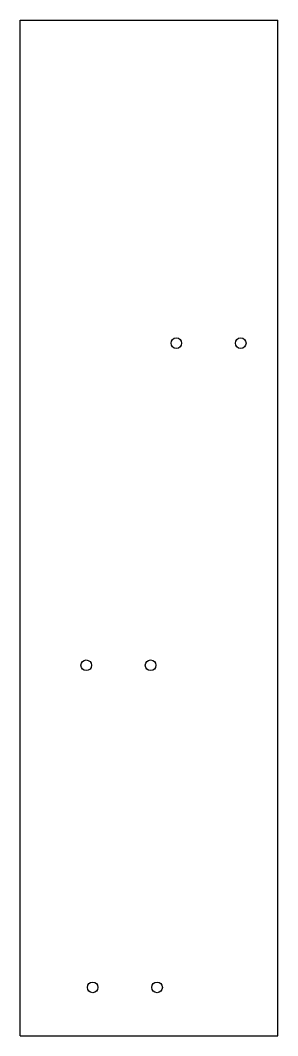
# Model space of a CAD drawing. Header units: millimetres. Extents: x 0 to 160, y 0 to 630.
import ezdxf

# ---------------------------------------------------------------- set-up
doc = ezdxf.new("R2010")
doc.units = ezdxf.units.MM

msp = doc.modelspace()

# ---------------------------------------------------------------- linework, layer by layer
for p, q in [((0, 0), (0, 630.5)), ((0, 630.5), (160, 630.5)), ((160, 0), (160, 630.5)), ((0, 0), (160, 0))]:
    msp.add_line(p, q)
for centre in [(97, 430), (137, 430), (41, 230), (81, 230), (45, 30), (85, 30)]:
    msp.add_circle(centre, 3.3)

doc.saveas('drawing.dxf')
